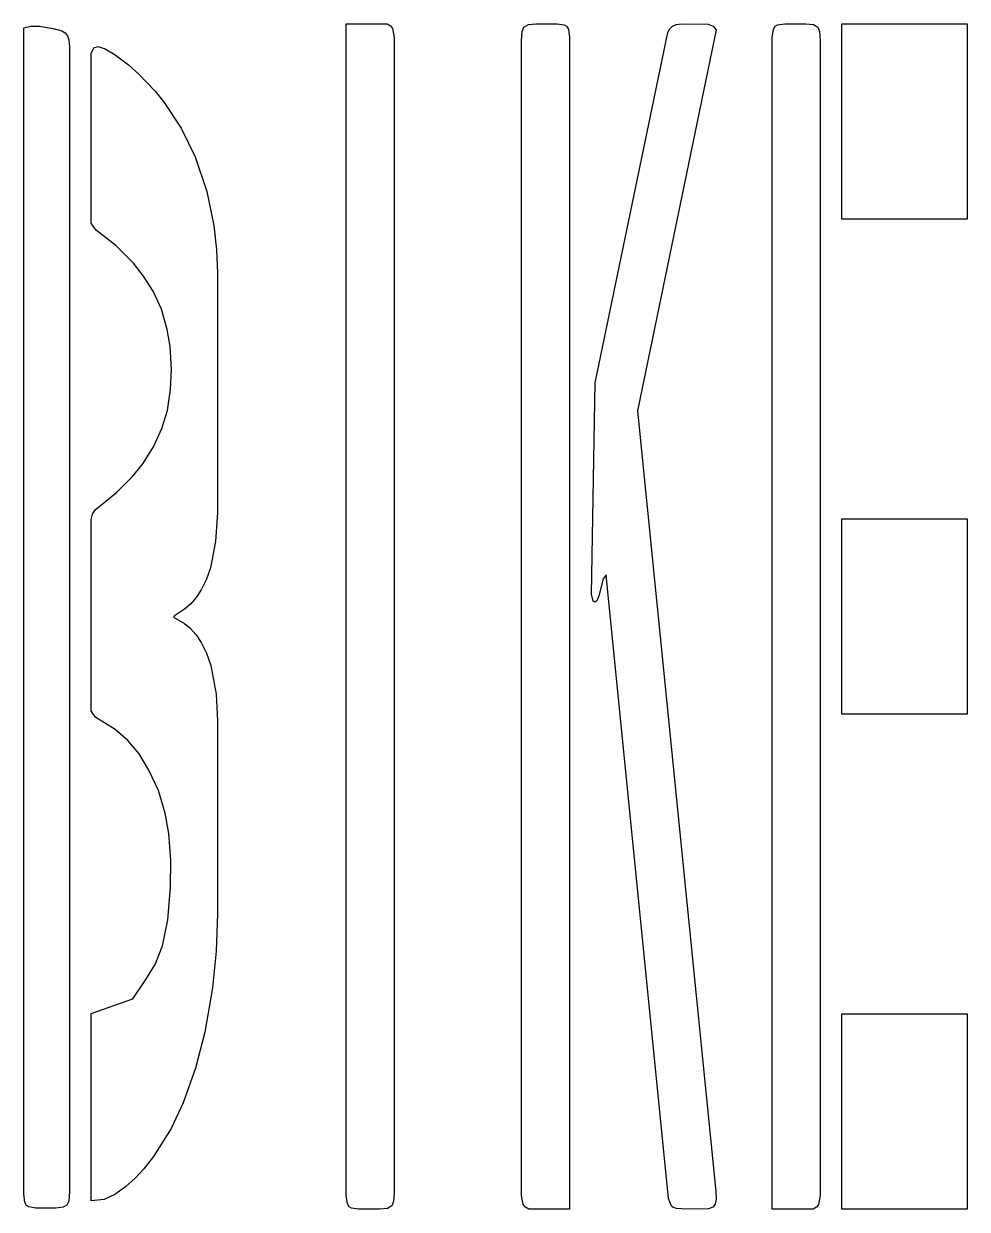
# Model space of a CAD drawing. Header units: inches. Extents: x 3 to 38, y 3 to 47.
import ezdxf

# ---------------------------------------------------------------- set-up
doc = ezdxf.new("R2010")
doc.units = ezdxf.units.IN
doc.header["$MEASUREMENT"] = 0
doc.layers.add('CUT', color=1, linetype='Continuous')

msp = doc.modelspace()

# ---------------------------------------------------------------- linework, layer by layer
at = {"layer": 'CUT'}
for points in [[(3.584, 46.905), (4.095, 46.828), (4.415, 46.733), (4.543, 46.656), (4.63, 46.546), (4.675, 46.404), (4.697, 46.155), (4.697, 3.633), (4.671, 3.306), (4.601, 3.156), (4.463, 3.075), (4.186, 3.043), (3.445, 3.046), (3.184, 3.093), (3.105, 3.146), (3.04, 3.256), (3, 3.571), (3, 3.684), (3, 46.851), (3.261, 46.909)], [(15.16, 3.047), (15.077, 3.097), (15.008, 3.203), (14.963, 3.513), (14.963, 47), (16.477, 47), (16.602, 46.923), (16.683, 46.828), (16.741, 46.487), (16.741, 3.617), (16.72, 3.286), (16.657, 3.129), (16.492, 3.03), (16.211, 3.002), (15.425, 3.004)], [(21.492, 46.714), (21.554, 46.871), (21.72, 46.97), (22, 46.998), (22.786, 46.996), (23.052, 46.953), (23.134, 46.903), (23.204, 46.797), (23.248, 46.487), (23.248, 3), (21.734, 3), (21.609, 3.077), (21.528, 3.172), (21.47, 3.513), (21.47, 46.383)], [(28.395, 3.018), (27.577, 3.001), (27.208, 3.03), (27.08, 3.083), (27.01, 3.152), (26.922, 3.395), (24.599, 26.547), (24.495, 26.402), (24.339, 25.761), (24.257, 25.579), (24.187, 25.536), (24.123, 25.575), (24.057, 25.834), (24.2, 33.678), (26.893, 46.679), (26.969, 46.813), (27.065, 46.912), (27.196, 46.968), (27.396, 46.994), (28.387, 46.983), (28.574, 46.913), (28.689, 46.772), (25.766, 32.638), (28.671, 3.664), (28.684, 3.374), (28.654, 3.195), (28.559, 3.073)], [(32.013, 46.998), (32.294, 46.97), (32.459, 46.871), (32.522, 46.714), (32.544, 46.383), (32.544, 3.513), (32.486, 3.172), (32.405, 3.077), (32.28, 3), (30.766, 3), (30.766, 46.487), (30.81, 46.797), (30.88, 46.903), (30.962, 46.953), (31.228, 46.996)], [(38, 39.741), (33.352, 39.741), (33.352, 47), (38, 47)], [(5.99, 3.361), (5.506, 3.308), (5.506, 10.262), (7.042, 10.809), (7.533, 11.533), (7.88, 12.088), (8.146, 12.783), (8.342, 13.747), (8.447, 14.95), (8.455, 15.959), (8.381, 16.95), (8.241, 17.704), (7.994, 18.541), (7.646, 19.299), (7.278, 19.897), (6.856, 20.401), (6.394, 20.803), (5.675, 21.247), (5.583, 21.357), (5.506, 21.496), (5.506, 28.598), (5.554, 28.794), (5.645, 28.958), (6.446, 29.597), (7.031, 30.191), (7.42, 30.666), (7.815, 31.3), (8.125, 31.978), (8.329, 32.65), (8.448, 33.421), (8.481, 34.162), (8.437, 35.019), (8.327, 35.647), (8.109, 36.4), (7.796, 37.077), (7.444, 37.633), (7.068, 38.119), (6.416, 38.771), (5.701, 39.33), (5.604, 39.452), (5.506, 39.595), (5.506, 45.895), (5.602, 46.108), (5.765, 46.156), (6.018, 46.072), (6.389, 45.849), (6.881, 45.48), (7.275, 45.13), (7.881, 44.493), (8.206, 44.078), (8.838, 43.127), (9.36, 42.061), (9.798, 40.771), (10.057, 39.509), (10.151, 38.611), (10.193, 37.749), (10.193, 28.861), (10.119, 27.78), (9.929, 26.8), (9.781, 26.387), (9.585, 25.995), (9.398, 25.701), (9.199, 25.471), (8.969, 25.273), (8.589, 25.028), (8.553, 24.973), (8.959, 24.739), (9.162, 24.579), (9.395, 24.321), (9.586, 24.029), (9.777, 23.634), (9.935, 23.178), (10.134, 22.12), (10.193, 21.132), (10.193, 13.96), (10.135, 12.576), (10.002, 11.222), (9.718, 9.571), (9.37, 8.234), (8.914, 6.953), (8.464, 5.999), (7.812, 4.955), (7.46, 4.506), (7.131, 4.151), (6.77, 3.832), (6.375, 3.555)], [(38, 21.371), (33.352, 21.371), (33.352, 28.629), (38, 28.629)], [(38, 3), (33.352, 3), (33.352, 10.259), (38, 10.259)]]:
    msp.add_lwpolyline(points, close=True, dxfattribs=at)

doc.saveas('drawing.dxf')
